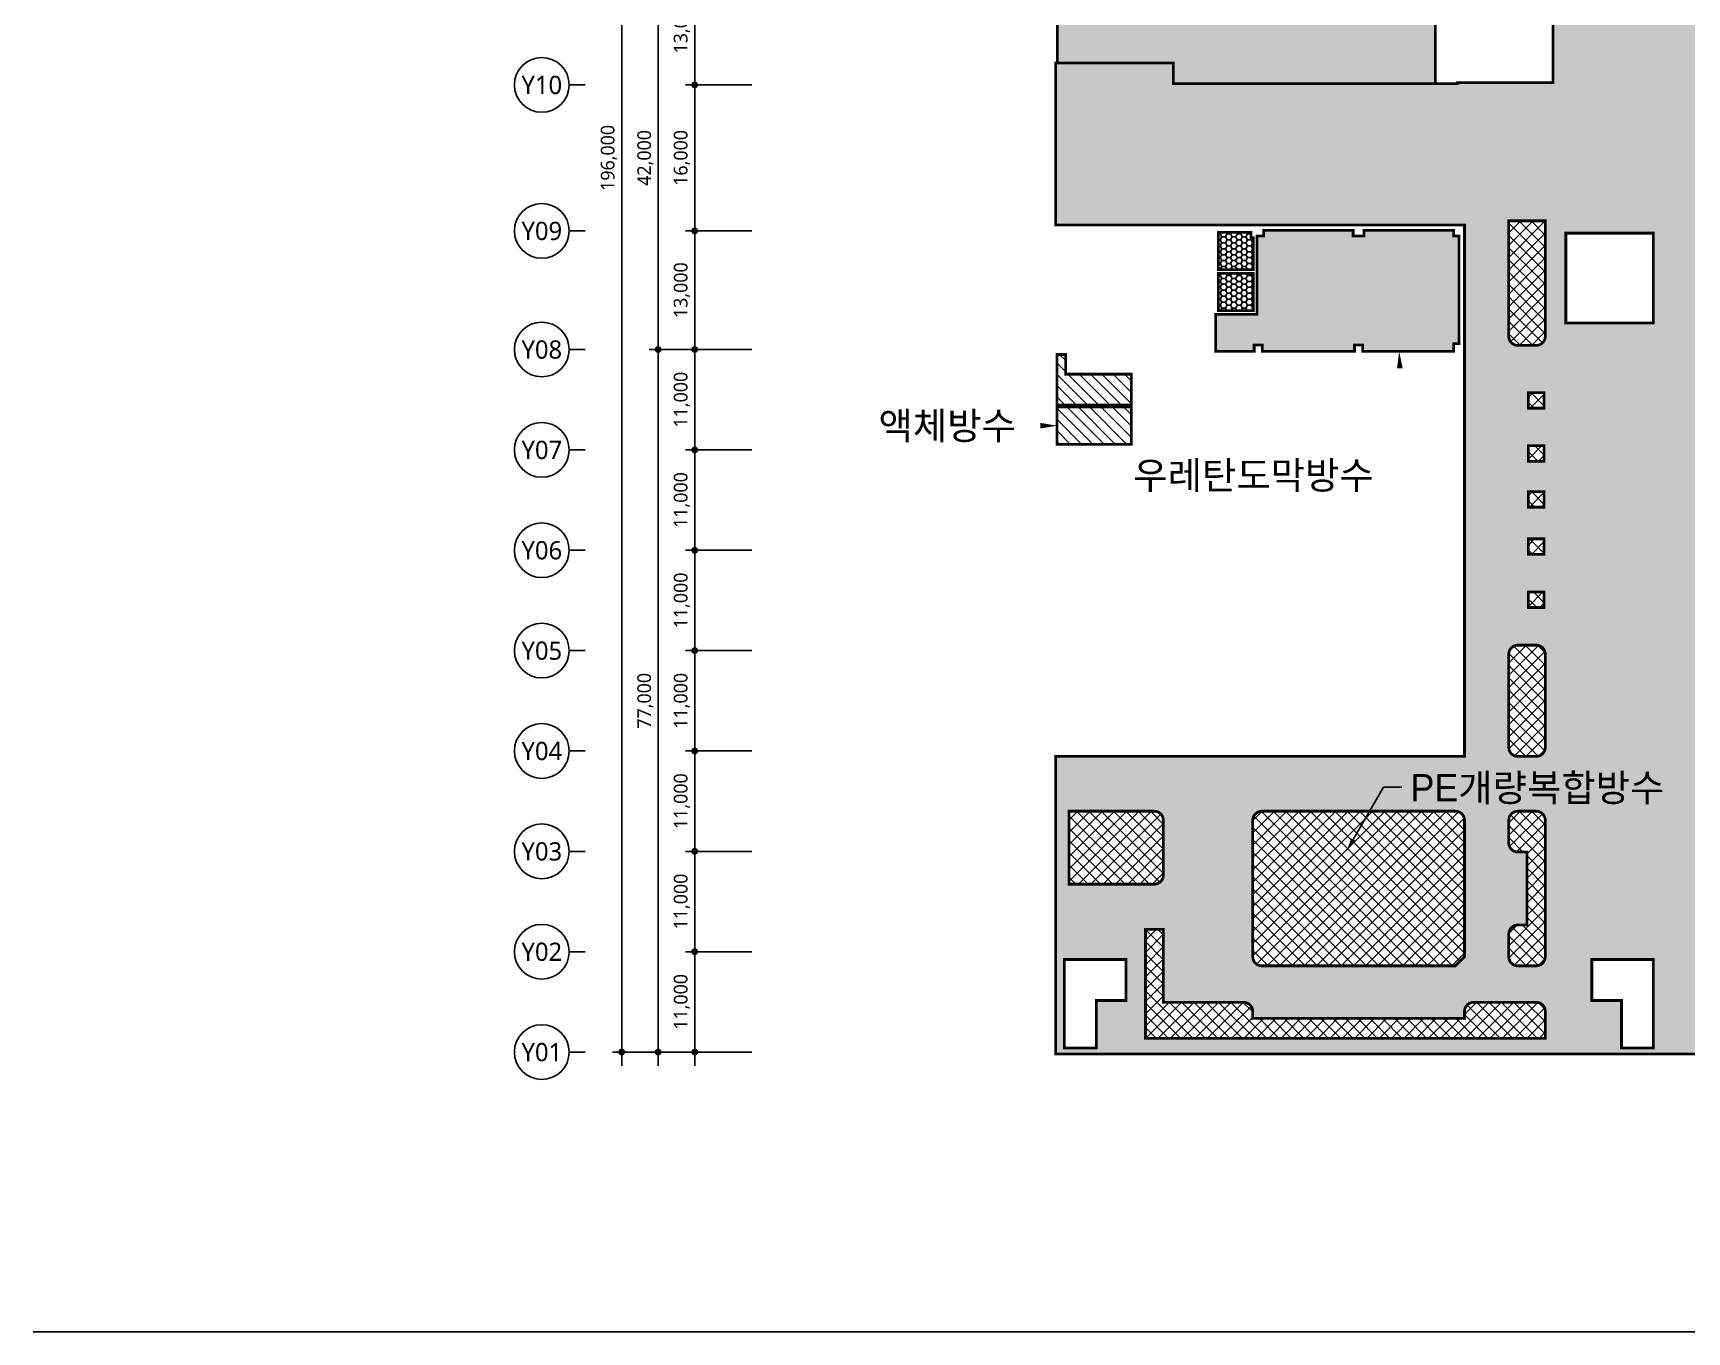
# Model space of a CAD drawing. Header units: millimetres. Extents: x 1037297 to 2672330, y 928637 to 1464837.
# Drawn here: x 1877297 to 2058511, y 928637 to 1070989 of the extents above; entities that cross this region are included whole.
import ezdxf
from ezdxf.enums import TextEntityAlignment as Align

# ---------------------------------------------------------------- set-up
doc = ezdxf.new("R2010")
doc.units = ezdxf.units.MM
doc.header["$LTSCALE"] = 5
doc.header["$MEASUREMENT"] = 0
doc.header["$PDSIZE"] = -10
for name, pattern in [('ACAD_ISO12W100', [21, 12, -3, 0, -3, 0, -3]), ('ACAD_ISO14W100', [24, 12, -3, 0, -3, 0, -3, 0, -3]), ('JIS_09_15', [18.9, 15, -0.9, 0.6, -0.9, 0.6, -0.9])]:
    doc.linetypes.add(name, pattern=pattern)
doc.layers.get('0').update_dxf_attribs({"linetype": 'CONTINUOUS'})
doc.layers.get('Defpoints').update_dxf_attribs({"color": 153, "linetype": 'CONTINUOUS'})
for name, color, linetype, lineweight in [('A-AXIS-BUBL', 7, 'CONTINUOUS', 25), ('A-DIMS', 7, 'CONTINUOUS', 25), ('A-MKXS-LEAD', 7, 'CONTINUOUS', 25), ('A-XXXX-TXT2', 3, 'CONTINUOUS', 25)]:
    doc.layers.add(name, color=color, linetype=linetype, lineweight=lineweight)
doc.layers.add('AA-TEX-3', color=3, linetype='CONTINUOUS')
doc.layers.add('방수', color=7, linetype='CONTINUOUS')
doc.styles.add('HY울릉도L', font='')
doc.styles.add('맑은고딕', font='malgun.ttf')
doc.styles.add('한농대-돋음체', font='')
doc.styles.get('HY울릉도L').set_extended_font_data('HYwulM')
doc.styles.get('한농대-돋음체').set_extended_font_data('Dotum')
doc.dimstyles.new('CDIM', dxfattribs={"dimtxt": 3, "dimasz": 1.5, "dimexe": 2, "dimexo": 1, "dimgap": 1, "dimtad": 1, "dimdec": 0, "dimrnd": 0.5, "dimzin": 0, "dimdsep": 32, "dimlunit": 6, "dimtxsty": 'HY울릉도L', "dimblk1": '_CIDOT', "dimblk2": '_CIDOT', "dimsah": 1, "dimcen": 5.5, "dimclrd": 2, "dimclre": 2, "dimclrt": 7, "dimadec": 0, "dimazin": 0, "dimtfac": 1, "dimtdec": 0, "dimtix": 1, "dimtmove": 2, "dimatfit": 1, "dimldrblk": '_CIDOT', "dimfxl": 1, "dimtolj": 1, "dimtzin": 0, "dimlwd": -1, "dimarcsym": 0})
pattern_1 = [(45, (-3289363.5, -1674083.2), (-673.51921, 673.51921), []), (135, (-3289363.5, -1674083.2), (-673.51921, -673.51921), [])]

# ---------------------------------------------------------------- blocks, each defined once
blk = doc.blocks.new('_CIDOT')
at = {"color": 0, "linetype": 'ByBlock'}
blk.add_line((2, 0), (-1, 0), dxfattribs=at)
at = {"color": 0, "linetype": 'ByBlock', "const_width": 0.5}
blk.add_lwpolyline([(-0.25, 0, 1), (0.25, 0, 1)], format="xyb", close=True, dxfattribs=at)
blk = doc.blocks.new('*D8')
at = {"layer": 'A-DIMS', "lineweight": -2, "transparency": 16777216}
for p, q in [((93193, 67121), (85943, 67121)), ((93193, 56121), (85943, 56121))]:
    blk.add_line(p, q, dxfattribs=at)
at = {"layer": 'A-DIMS', "transparency": 16777216}
blk.add_line((86943, 56871), (86943, 66371), dxfattribs=at)
at = {"layer": 'Defpoints', "color": 0, "transparency": 16777216}
for p in [(86943, 67121), (93693, 67121), (93693, 56121)]:
    blk.add_point(p, dxfattribs=at)
at = {"layer": 'A-DIMS', "transparency": 16777216, "xscale": 750, "yscale": 750, "zscale": 750}
for p, rotation in [((86943, 67121), 90), ((86943, 56121), 270)]:
    blk.add_blockref('_CIDOT', p, dxfattribs=dict(at, rotation=rotation))
at = {"layer": 'A-DIMS', "color": 3, "transparency": 16777216, "insert": (85538, 61621), "char_height": 1500, "attachment_point": 5, "rotation": 90, "style": '맑은고딕'}
blk.add_mtext('\\A1;11,000', dxfattribs=at)
blk = doc.blocks.new('*D9')
at = {"layer": 'A-DIMS', "lineweight": -2, "transparency": 16777216}
for p, q in [((93193, 78121), (85943, 78121)), ((93193, 67121), (85943, 67121))]:
    blk.add_line(p, q, dxfattribs=at)
at = {"layer": 'A-DIMS', "transparency": 16777216}
blk.add_line((86943, 67871), (86943, 77371), dxfattribs=at)
at = {"layer": 'Defpoints', "color": 0, "transparency": 16777216}
for p in [(86943, 78121), (93693, 78121), (93693, 67121)]:
    blk.add_point(p, dxfattribs=at)
at = {"layer": 'A-DIMS', "transparency": 16777216, "xscale": 750, "yscale": 750, "zscale": 750}
for p, rotation in [((86943, 78121), 90), ((86943, 67121), 270)]:
    blk.add_blockref('_CIDOT', p, dxfattribs=dict(at, rotation=rotation))
at = {"layer": 'A-DIMS', "color": 3, "transparency": 16777216, "insert": (85538, 72621), "char_height": 1500, "attachment_point": 5, "rotation": 90, "style": '맑은고딕'}
blk.add_mtext('\\A1;11,000', dxfattribs=at)
blk = doc.blocks.new('*D10')
at = {"layer": 'A-DIMS', "lineweight": -2, "transparency": 16777216}
for p, q in [((93193, 89121), (85943, 89121)), ((93193, 78121), (85943, 78121))]:
    blk.add_line(p, q, dxfattribs=at)
at = {"layer": 'A-DIMS', "transparency": 16777216}
blk.add_line((86943, 78871), (86943, 88371), dxfattribs=at)
at = {"layer": 'Defpoints', "color": 0, "transparency": 16777216}
for p in [(86943, 89121), (93693, 89121), (93693, 78121)]:
    blk.add_point(p, dxfattribs=at)
at = {"layer": 'A-DIMS', "transparency": 16777216, "xscale": 750, "yscale": 750, "zscale": 750}
for p, rotation in [((86943, 89121), 90), ((86943, 78121), 270)]:
    blk.add_blockref('_CIDOT', p, dxfattribs=dict(at, rotation=rotation))
at = {"layer": 'A-DIMS', "color": 3, "transparency": 16777216, "insert": (85538, 83621), "char_height": 1500, "attachment_point": 5, "rotation": 90, "style": '맑은고딕'}
blk.add_mtext('\\A1;11,000', dxfattribs=at)
blk = doc.blocks.new('*D11')
at = {"layer": 'A-DIMS', "lineweight": -2, "transparency": 16777216}
for p, q in [((93193, 100121), (85943, 100121)), ((93193, 89121), (85943, 89121))]:
    blk.add_line(p, q, dxfattribs=at)
at = {"layer": 'A-DIMS', "transparency": 16777216}
blk.add_line((86943, 89871), (86943, 99371), dxfattribs=at)
at = {"layer": 'Defpoints', "color": 0, "transparency": 16777216}
for p in [(86943, 100121), (93693, 100121), (93693, 89121)]:
    blk.add_point(p, dxfattribs=at)
at = {"layer": 'A-DIMS', "transparency": 16777216, "xscale": 750, "yscale": 750, "zscale": 750}
for p, rotation in [((86943, 100121), 90), ((86943, 89121), 270)]:
    blk.add_blockref('_CIDOT', p, dxfattribs=dict(at, rotation=rotation))
at = {"layer": 'A-DIMS', "color": 3, "transparency": 16777216, "insert": (85538, 94621), "char_height": 1500, "attachment_point": 5, "rotation": 90, "style": '맑은고딕'}
blk.add_mtext('\\A1;11,000', dxfattribs=at)
blk = doc.blocks.new('*D12')
at = {"layer": 'A-DIMS', "lineweight": -2, "transparency": 16777216}
for p, q in [((93193, 111121), (85943, 111121)), ((93193, 100121), (85943, 100121))]:
    blk.add_line(p, q, dxfattribs=at)
at = {"layer": 'A-DIMS', "transparency": 16777216}
blk.add_line((86943, 100871), (86943, 110371), dxfattribs=at)
at = {"layer": 'Defpoints', "color": 0, "transparency": 16777216}
for p in [(86943, 111121), (93693, 111121), (93693, 100121)]:
    blk.add_point(p, dxfattribs=at)
at = {"layer": 'A-DIMS', "transparency": 16777216, "xscale": 750, "yscale": 750, "zscale": 750}
for p, rotation in [((86943, 111121), 90), ((86943, 100121), 270)]:
    blk.add_blockref('_CIDOT', p, dxfattribs=dict(at, rotation=rotation))
at = {"layer": 'A-DIMS', "color": 3, "transparency": 16777216, "insert": (85538, 105621), "char_height": 1500, "attachment_point": 5, "rotation": 90, "style": '맑은고딕'}
blk.add_mtext('\\A1;11,000', dxfattribs=at)
blk = doc.blocks.new('*D13')
at = {"layer": 'A-DIMS', "lineweight": -2, "transparency": 16777216}
for p, q in [((93193, 122121), (85943, 122121)), ((93193, 111121), (85943, 111121))]:
    blk.add_line(p, q, dxfattribs=at)
at = {"layer": 'A-DIMS', "transparency": 16777216}
blk.add_line((86943, 111871), (86943, 121371), dxfattribs=at)
at = {"layer": 'Defpoints', "color": 0, "transparency": 16777216}
for p in [(86943, 122121), (93693, 122121), (93693, 111121)]:
    blk.add_point(p, dxfattribs=at)
at = {"layer": 'A-DIMS', "transparency": 16777216, "xscale": 750, "yscale": 750, "zscale": 750}
for p, rotation in [((86943, 122121), 90), ((86943, 111121), 270)]:
    blk.add_blockref('_CIDOT', p, dxfattribs=dict(at, rotation=rotation))
at = {"layer": 'A-DIMS', "color": 3, "transparency": 16777216, "insert": (85538, 116621), "char_height": 1500, "attachment_point": 5, "rotation": 90, "style": '맑은고딕'}
blk.add_mtext('\\A1;11,000', dxfattribs=at)
blk = doc.blocks.new('*D14')
at = {"layer": 'A-DIMS', "lineweight": -2, "transparency": 16777216}
for p, q in [((93193, 135121), (85943, 135121)), ((93193, 122121), (85943, 122121))]:
    blk.add_line(p, q, dxfattribs=at)
at = {"layer": 'A-DIMS', "transparency": 16777216}
blk.add_line((86943, 122871), (86943, 134371), dxfattribs=at)
at = {"layer": 'Defpoints', "color": 0, "transparency": 16777216}
for p in [(86943, 135121), (93693, 135121), (93693, 122121)]:
    blk.add_point(p, dxfattribs=at)
at = {"layer": 'A-DIMS', "transparency": 16777216, "xscale": 750, "yscale": 750, "zscale": 750}
for p, rotation in [((86943, 135121), 90), ((86943, 122121), 270)]:
    blk.add_blockref('_CIDOT', p, dxfattribs=dict(at, rotation=rotation))
at = {"layer": 'A-DIMS', "color": 3, "transparency": 16777216, "insert": (85538, 128621), "char_height": 1500, "attachment_point": 5, "rotation": 90, "style": '맑은고딕'}
blk.add_mtext('\\A1;13,000', dxfattribs=at)
blk = doc.blocks.new('*D15')
at = {"layer": 'A-DIMS', "lineweight": -2, "transparency": 16777216}
for p, q in [((93193, 151121), (85943, 151121)), ((93193, 135121), (85943, 135121))]:
    blk.add_line(p, q, dxfattribs=at)
at = {"layer": 'A-DIMS', "transparency": 16777216}
blk.add_line((86943, 135871), (86943, 150371), dxfattribs=at)
at = {"layer": 'Defpoints', "color": 0, "transparency": 16777216}
for p in [(86943, 151121), (93693, 151121), (93693, 135121)]:
    blk.add_point(p, dxfattribs=at)
at = {"layer": 'A-DIMS', "transparency": 16777216, "xscale": 750, "yscale": 750, "zscale": 750}
for p, rotation in [((86943, 151121), 90), ((86943, 135121), 270)]:
    blk.add_blockref('_CIDOT', p, dxfattribs=dict(at, rotation=rotation))
at = {"layer": 'A-DIMS', "color": 3, "transparency": 16777216, "insert": (85538, 143121), "char_height": 1500, "attachment_point": 5, "rotation": 90, "style": '맑은고딕'}
blk.add_mtext('\\A1;16,000', dxfattribs=at)
blk = doc.blocks.new('*D16')
at = {"layer": 'A-DIMS', "lineweight": -2, "transparency": 16777216}
for p, q in [((93193, 164121), (85943, 164121)), ((93193, 151121), (85943, 151121))]:
    blk.add_line(p, q, dxfattribs=at)
at = {"layer": 'A-DIMS', "transparency": 16777216}
blk.add_line((86943, 151871), (86943, 163371), dxfattribs=at)
at = {"layer": 'Defpoints', "color": 0, "transparency": 16777216}
for p in [(86943, 164121), (93693, 164121), (93693, 151121)]:
    blk.add_point(p, dxfattribs=at)
at = {"layer": 'A-DIMS', "transparency": 16777216, "xscale": 750, "yscale": 750, "zscale": 750}
for p, rotation in [((86943, 164121), 90), ((86943, 151121), 270)]:
    blk.add_blockref('_CIDOT', p, dxfattribs=dict(at, rotation=rotation))
at = {"layer": 'A-DIMS', "color": 3, "transparency": 16777216, "insert": (85538, 157621), "char_height": 1500, "attachment_point": 5, "rotation": 90, "style": '맑은고딕'}
blk.add_mtext('\\A1;13,000', dxfattribs=at)
blk = doc.blocks.new('*D24')
at = {"layer": 'A-DIMS', "lineweight": -2, "transparency": 16777216}
for p, q in [((93193, 122121), (81943, 122121)), ((93193, 45121), (81943, 45121))]:
    blk.add_line(p, q, dxfattribs=at)
at = {"layer": 'A-DIMS', "transparency": 16777216}
blk.add_line((82943, 45871), (82943, 121371), dxfattribs=at)
at = {"layer": 'Defpoints', "color": 0, "transparency": 16777216}
for p in [(82943, 122121), (93693, 122121), (93693, 45121)]:
    blk.add_point(p, dxfattribs=at)
at = {"layer": 'A-DIMS', "transparency": 16777216, "xscale": 750, "yscale": 750, "zscale": 750}
for p, rotation in [((82943, 122121), 90), ((82943, 45121), 270)]:
    blk.add_blockref('_CIDOT', p, dxfattribs=dict(at, rotation=rotation))
at = {"layer": 'A-DIMS', "color": 3, "transparency": 16777216, "insert": (81542, 83621), "char_height": 1500, "attachment_point": 5, "rotation": 90, "style": '맑은고딕'}
blk.add_mtext('\\A1;77,000', dxfattribs=at)
blk = doc.blocks.new('*D25')
at = {"layer": 'A-DIMS', "lineweight": -2, "transparency": 16777216}
for p, q in [((93193, 241121), (77943, 241121)), ((93193, 45121), (77943, 45121))]:
    blk.add_line(p, q, dxfattribs=at)
at = {"layer": 'A-DIMS', "transparency": 16777216}
blk.add_line((78943, 45871), (78943, 240371), dxfattribs=at)
at = {"layer": 'Defpoints', "color": 0, "transparency": 16777216}
for p in [(78943, 241121), (93693, 241121), (93693, 45121)]:
    blk.add_point(p, dxfattribs=at)
at = {"layer": 'A-DIMS', "transparency": 16777216, "xscale": 750, "yscale": 750, "zscale": 750}
for p, rotation in [((78943, 241121), 90), ((78943, 45121), 270)]:
    blk.add_blockref('_CIDOT', p, dxfattribs=dict(at, rotation=rotation))
at = {"layer": 'A-DIMS', "color": 3, "transparency": 16777216, "insert": (77538, 143121), "char_height": 1500, "attachment_point": 5, "rotation": 90, "style": '맑은고딕'}
blk.add_mtext('\\A1;196,000', dxfattribs=at)
blk = doc.blocks.new('*D26')
at = {"layer": 'A-DIMS', "lineweight": -2, "transparency": 16777216}
for p, q in [((93193, 56121), (85943, 56121)), ((93193, 45121), (85943, 45121))]:
    blk.add_line(p, q, dxfattribs=at)
at = {"layer": 'A-DIMS', "transparency": 16777216}
blk.add_line((86943, 45871), (86943, 55371), dxfattribs=at)
at = {"layer": 'Defpoints', "color": 0, "transparency": 16777216}
for p in [(86943, 56121), (93693, 56121), (93693, 45121)]:
    blk.add_point(p, dxfattribs=at)
at = {"layer": 'A-DIMS', "transparency": 16777216, "xscale": 750, "yscale": 750, "zscale": 750}
for p, rotation in [((86943, 56121), 90), ((86943, 45121), 270)]:
    blk.add_blockref('_CIDOT', p, dxfattribs=dict(at, rotation=rotation))
at = {"layer": 'A-DIMS', "color": 3, "transparency": 16777216, "insert": (85538, 50621), "char_height": 1500, "attachment_point": 5, "rotation": 90, "style": '맑은고딕'}
blk.add_mtext('\\A1;11,000', dxfattribs=at)
blk = doc.blocks.new('*D27')
at = {"layer": 'A-DIMS', "lineweight": -2, "transparency": 16777216}
for p, q in [((93193, 164121), (81943, 164121)), ((93193, 122121), (81943, 122121))]:
    blk.add_line(p, q, dxfattribs=at)
at = {"layer": 'A-DIMS', "transparency": 16777216}
blk.add_line((82943, 122871), (82943, 163371), dxfattribs=at)
at = {"layer": 'Defpoints', "color": 0, "transparency": 16777216}
for p in [(82943, 164121), (93693, 164121), (93693, 122121)]:
    blk.add_point(p, dxfattribs=at)
at = {"layer": 'A-DIMS', "transparency": 16777216, "xscale": 750, "yscale": 750, "zscale": 750}
for p, rotation in [((82943, 164121), 90), ((82943, 122121), 270)]:
    blk.add_blockref('_CIDOT', p, dxfattribs=dict(at, rotation=rotation))
at = {"layer": 'A-DIMS', "color": 3, "transparency": 16777216, "insert": (81542, 143121), "char_height": 1500, "attachment_point": 5, "rotation": 90, "style": '맑은고딕'}
blk.add_mtext('\\A1;42,000', dxfattribs=at)
blk = doc.blocks.new('DIM(210222)')
for p, q in [((74943, 151120.6), (73193, 151120.6)), ((74943, 135120.6), (73193, 135120.6)), ((74943, 122120.6), (73193, 122120.6)), ((74943, 111120.6), (73193, 111120.6)), ((74943, 100120.6), (73193, 100120.6)), ((74943, 89120.6), (73193, 89120.6)), ((74943, 78120.6), (73193, 78120.6)), ((74943, 67120.6), (73193, 67120.6)), ((74943, 56120.6), (73193, 56120.6)), ((74943, 45120.6), (73193, 45120.6))]:
    blk.add_line(p, q)
at = {"layer": 'A-AXIS-BUBL', "ltscale": 0.2}
for centre in [(70193, 151120.6), (70193, 135120.6), (70193, 122120.6), (70193, 111120.6), (70193, 100120.6), (70193, 89120.6), (70193, 78120.6), (70193, 67120.6), (70193, 56120.6), (70193, 45120.6)]:
    blk.add_circle(centre, 3000, dxfattribs=at)
at = {"layer": 'A-XXXX-TXT2', "ltscale": 0.2, "style": '맑은고딕'}
for s, p in [('Y10', (70193, 151120.6)), ('Y09', (70193, 135120.6)), ('Y08', (70193, 122120.6)), ('Y07', (70193, 111120.6)), ('Y06', (70193, 100120.6)), ('Y05', (70193, 89120.6)), ('Y04', (70193, 78120.6)), ('Y03', (70193, 67120.6)), ('Y02', (70193, 56120.6)), ('Y01', (70193, 45120.6))]:
    blk.add_text(s, height=2000, dxfattribs=at).set_placement(p, align=Align.MIDDLE)
at = {"layer": 'A-DIMS'}
for p1, p2, distance, picture, middle in [((93693, 45120.6), (93693, 241120.6), 14750, '*D25', (77538.1, 143120.6)), ((93693, 122120.6), (93693, 164120.6), 10750, '*D27', (81542.2, 143120.6)), ((93693, 151120.6), (93693, 164120.6), 6750, '*D16', (85538.1, 157620.6)), ((93693, 135120.6), (93693, 151120.6), 6750, '*D15', (85538.1, 143120.6)), ((93693, 122120.6), (93693, 135120.6), 6750, '*D14', (85538.1, 128620.6)), ((93693, 45120.6), (93693, 122120.6), 10750, '*D24', (81542.2, 83620.6)), ((93693, 111120.6), (93693, 122120.6), 6750, '*D13', (85538.1, 116620.6)), ((93693, 100120.6), (93693, 111120.6), 6750, '*D12', (85538.1, 105620.6)), ((93693, 89120.6), (93693, 100120.6), 6750, '*D11', (85538.1, 94620.6)), ((93693, 78120.6), (93693, 89120.6), 6750, '*D10', (85538.1, 83620.6)), ((93693, 67120.6), (93693, 78120.6), 6750, '*D9', (85538.1, 72620.6)), ((93693, 56120.6), (93693, 67120.6), 6750, '*D8', (85538.1, 61620.6)), ((93693, 45120.6), (93693, 56120.6), 6750, '*D26', (85538.1, 50620.6))]:
    dim = blk.add_aligned_dim(p1=p1, p2=p2, distance=distance, dimstyle='CDIM', override={"dimscale": 500, "dimtxsty": '맑은고딕', "dimclrd": 256, "dimclre": 256, "dimclrt": 3}, dxfattribs=at)
    dim.commit()
    dim.dimension.update_dxf_attribs({"geometry": picture, "text_midpoint": middle})

msp = doc.modelspace()

# ---------------------------------------------------------------- hatches: boundary and pattern name
at = {"layer": '방수'}
h = msp.add_hatch(dxfattribs=at)
h.set_pattern_fill('JIS_STN_2.5', color=121, scale=500, angle=45)
h.set_pattern_definition([(90, (-3438166, -1674083.2), (-1250, 2e-13), []), (90, (-3437542, -1673459.2), (-1250, 2e-13), [600, -250])])
h.paths.add_polyline_path([(2161290, 1154858), (2164790, 1154858), (2164790, 1145158), (2158040, 1145158), (2158040, 1149658), (2161290, 1149658)], flags=16)
h.paths.add_polyline_path([(2100240, 1154858), (2100240, 1145158), (2106990, 1145158), (2106990, 1149658), (2103740, 1149658), (2103740, 1154858)], flags=16)
h.paths.add_polyline_path([(2034290, 1154858), (2037790, 1154858), (2037790, 1149658), (2041040, 1149658), (2041040, 1145158), (2034290, 1145158)], flags=16)
h.paths.add_polyline_path([(2125090, 1100908), (2125090, 1105408), (2128340, 1105408), (2128340, 1110608), (2131840, 1110608), (2131840, 1100908)], flags=16)
h.paths.add_polyline_path([(2067240, 1100908), (2067240, 1110608), (2070740, 1110608), (2070740, 1105408), (2073990, 1105408), (2073990, 1100908)], flags=16)
h.paths.add_polyline_path([(2155240, 1077658), (2164790, 1077658), (2164790, 1065558), (2155240, 1065558)], flags=16)
edge = h.paths.add_edge_path(flags=16)
edge.add_line((2113040, 1064808), (2113040, 1067008))
edge.add_arc((2114040, 1067008), 1000, 90, 180, ccw=False)
edge.add_line((2114040, 1068008), (2137740, 1068008))
edge.add_line((2137740, 1068008), (2137740, 1065808))
edge.add_arc((2136740, 1065808), 1000, -90, 0, ccw=False)
edge.add_line((2136740, 1064808), (2113040, 1064808))
h.paths.add_polyline_path([(2100240, 1075408), (2109840, 1075408), (2109840, 1065558), (2100240, 1065558)], flags=16)
edge = h.paths.add_edge_path(flags=16)
edge.add_line((2061340, 1065808), (2061340, 1068008))
edge.add_line((2061340, 1068008), (2096040, 1068008))
edge.add_arc((2096040, 1067008), 1000, 0, 90, ccw=False)
edge.add_line((2097040, 1067008), (2097040, 1064808))
edge.add_line((2097040, 1064808), (2062340, 1064808))
edge.add_arc((2062340, 1065808), 1000, 180, 270, ccw=False)
edge = h.paths.add_edge_path(flags=16)
edge.add_line((2089540, 1047408), (2089540, 1050408))
edge.add_line((2089540, 1050408), (2097040, 1050408))
edge.add_line((2097040, 1050408), (2097040, 1048408))
edge.add_arc((2096040, 1048408), 1000, -90, 0, ccw=False)
edge.add_line((2096040, 1047408), (2089540, 1047408))
edge = h.paths.add_edge_path(flags=16)
edge.add_line((2065640, 1047408), (2065640, 1049408))
edge.add_arc((2066640, 1049408), 1000, 90, 180, ccw=False)
edge.add_line((2066640, 1050408), (2076540, 1050408))
edge.add_line((2076540, 1050408), (2076540, 1047408))
edge.add_line((2076540, 1047408), (2065640, 1047408))
h.paths.add_polyline_path([(2045240, 1049058), (2054840, 1049058), (2054840, 1039208), (2045240, 1039208)], flags=16)
edge = h.paths.add_edge_path(flags=16)
edge.add_line((2038990, 1037758), (2038990, 1050408))
edge.add_line((2038990, 1050408), (2042990, 1050408))
edge.add_line((2042990, 1050408), (2042990, 1037758))
edge.add_arc((2041990, 1037758), 1000, -90, 0, ccw=False)
edge.add_line((2041990, 1036758), (2039990, 1036758))
edge.add_arc((2039990, 1037758), 1000, 180, 270, ccw=False)
h.paths.add_polyline_path([(2041140, 1029883), (2041140, 1031583), (2042840, 1031583), (2042840, 1029883)], flags=16)
h.paths.add_polyline_path([(2041140, 1024058), (2041140, 1025758), (2042840, 1025758), (2042840, 1024058)], flags=16)
h.paths.add_polyline_path([(2041140, 1019033), (2041140, 1020733), (2042840, 1020733), (2042840, 1019033)], flags=16)
h.paths.add_polyline_path([(2041140, 1013858), (2041140, 1015558), (2042840, 1015558), (2042840, 1013858)], flags=16)
h.paths.add_polyline_path([(2041140, 1008033), (2041140, 1009733), (2042840, 1009733), (2042840, 1008033)], flags=16)
edge = h.paths.add_edge_path(flags=16)
edge.add_arc((2039990, 1002908), 1000, 90, 180)
edge.add_line((2038990, 1002908), (2038990, 992708))
edge.add_arc((2039990, 992708), 1000, 180, 270)
edge.add_line((2039990, 991708), (2041990, 991708))
edge.add_arc((2041990, 992708), 1000, 270, 360)
edge.add_line((2042990, 992708), (2042990, 1002908))
edge.add_arc((2041990, 1002908), 1000, 0, 90)
edge.add_line((2041990, 1003908), (2039990, 1003908))
edge = h.paths.add_edge_path(flags=16)
edge.add_arc((2039990, 969758), 1000, 180, 270, ccw=False)
edge.add_line((2038990, 969758), (2038990, 972233))
edge.add_arc((2039990, 972233), 1000, 90, 180, ccw=False)
edge.add_line((2039990, 973233), (2040990, 973233))
edge.add_line((2040990, 973233), (2040990, 981233))
edge.add_line((2040990, 981233), (2039990, 981233))
edge.add_arc((2039990, 982233), 1000, 180, 270, ccw=False)
edge.add_line((2038990, 982233), (2038990, 984708))
edge.add_arc((2039990, 984708), 1000, 90, 180, ccw=False)
edge.add_line((2039990, 985708), (2041990, 985708))
edge.add_arc((2041990, 984708), 1000, 0, 90, ccw=False)
edge.add_line((2042990, 984708), (2042990, 969758))
edge.add_arc((2041990, 969758), 1000, -90, 0, ccw=False)
edge.add_line((2041990, 968758), (2039990, 968758))
edge = h.paths.add_edge_path(flags=16)
edge.add_arc((2000140, 978708), 1000, -90, 0, ccw=False)
edge.add_line((2000140, 977708), (1990790, 977708))
edge.add_line((1990790, 977708), (1990790, 985708))
edge.add_line((1990790, 985708), (2000140, 985708))
edge.add_arc((2000140, 984708), 1000, 0, 90, ccw=False)
edge.add_line((2001140, 984708), (2001140, 978708))
edge = h.paths.add_edge_path(flags=16)
edge.add_line((2034140, 963758), (2034140, 963008))
edge.add_line((2034140, 963008), (2010940, 963008))
edge.add_line((2010940, 963008), (2010940, 963758))
edge.add_arc((2009940, 963758), 1000, 360, 450)
edge.add_line((2009940, 964758), (2001140, 964758))
edge.add_line((2001140, 964758), (2001140, 972758))
edge.add_line((2001140, 972758), (1999190, 972758))
edge.add_line((1999190, 972758), (1999190, 960808))
edge.add_line((1999190, 960808), (2042990, 960808))
edge.add_line((2042990, 960808), (2042990, 963758))
edge.add_arc((2041990, 963758), 1000, 359.99995, 450.00005)
edge.add_line((2041990, 964758), (2035140, 964758))
edge.add_arc((2035140, 963758), 1000, 89.99995, 180.00005)
h.paths.add_polyline_path([(1997040, 969458), (1990290, 969458), (1990290, 959758), (1993790, 959758), (1993790, 964958), (1997040, 964958)], flags=16)
h.paths.add_polyline_path([(2048090, 969458), (2054840, 969458), (2054840, 959758), (2051340, 959758), (2051340, 964958), (2048090, 964958)], flags=16)
h.paths.add_polyline_path([(2114040, 969458), (2120790, 969458), (2120790, 959758), (2117290, 959758), (2117290, 964958), (2114040, 964958)], flags=16)
edge = h.paths.add_edge_path(flags=16)
edge.add_arc((2011940, 984708), 1000, 89.99992, 180)
edge.add_line((2010940, 984708), (2010940, 969758))
edge.add_arc((2011940, 969758), 1000, 180, 270)
edge.add_line((2011940, 968758), (2033140, 968758))
edge.add_line((2033140, 968758), (2034140, 969758))
edge.add_line((2034140, 969758), (2034140, 984708))
edge.add_arc((2033140, 984708), 1000, 0, 90)
edge.add_line((2033140, 985708), (2011940, 985708))
h.paths.add_polyline_path([(2084340, 1004008), (2084340, 1009208), (2081090, 1009208), (2081090, 1013708), (2087840, 1013708), (2087840, 1004008)])
h.paths.add_polyline_path([(2033340, 1065458), (2002240, 1065458), (2002240, 1067708), (1989340, 1067708), (1989340, 1049958), (2034140, 1049958), (2034140, 991708), (1989340, 991708), (1989340, 959108), (2121740, 959108), (2121740, 1039208), (2111240, 1039208), (2111240, 1049058), (2122040, 1049058), (2122040, 1049158), (2152840, 1049158), (2152840, 1046908), (2165740, 1046908), (2165740, 1155508), (2033340, 1155508), (2033340, 1075408), (2043840, 1075408), (2043840, 1065558), (2033340, 1065558)])
h = msp.add_hatch(dxfattribs=at)
h.set_pattern_fill('HONEY', color=23, scale=5000)
edge = h.paths.add_edge_path(flags=16)
edge.add_arc((2144840, 1027008), 10800, 360, 540)
edge.add_line((2134040, 1027008), (2134040, 997008))
edge.add_arc((2144840, 997008), 10800, 180, 360)
edge.add_line((2155640, 997008), (2155640, 1027008))
edge = h.paths.add_edge_path()
edge.add_line((2152840, 1049158), (2124140, 1049158))
edge.add_line((2124140, 1049158), (2124140, 997008))
edge.add_arc((2144840, 997008), 20700, 180, 360)
edge.add_line((2165540, 997008), (2165540, 1046908))
edge.add_line((2165540, 1046908), (2152840, 1046908))
edge.add_line((2152840, 1046908), (2152840, 1049158))
edge = h.paths.add_edge_path()
edge.add_line((2002240, 1065458), (2030940, 1065458))
edge.add_line((2030940, 1065458), (2030940, 1117608))
edge.add_arc((2010240, 1117608), 20700, 360, 540)
edge.add_line((1989540, 1117608), (1989540, 1067708))
edge.add_line((1989540, 1067708), (2002240, 1067708))
edge.add_line((2002240, 1067708), (2002240, 1065458))
edge = h.paths.add_edge_path(flags=16)
edge.add_arc((2010240, 1087608), 10800, 180, 360)
edge.add_line((2021040, 1087608), (2021040, 1117608))
edge.add_arc((2010240, 1117608), 10800, 360, 540)
edge.add_line((1999440, 1117608), (1999440, 1087608))
h = msp.add_hatch(dxfattribs=at)
h.set_pattern_fill('ANSI37', color=3, scale=300)
h.set_pattern_definition(pattern_1)
edge = h.paths.add_edge_path()
edge.add_arc((2000140, 978708), 1000, -90, 0, ccw=False)
edge.add_line((2000140, 977708), (1990790, 977708))
edge.add_line((1990790, 977708), (1990790, 985708))
edge.add_line((1990790, 985708), (2000140, 985708))
edge.add_arc((2000140, 984708), 1000, 0, 90, ccw=False)
edge.add_line((2001140, 984708), (2001140, 978708))
edge = h.paths.add_edge_path()
edge.add_line((2034140, 963758), (2034140, 963008))
edge.add_line((2034140, 963008), (2010940, 963008))
edge.add_line((2010940, 963008), (2010940, 963758))
edge.add_arc((2009940, 963758), 1000, 360, 450)
edge.add_line((2009940, 964758), (2001140, 964758))
edge.add_line((2001140, 964758), (2001140, 972758))
edge.add_line((2001140, 972758), (1999190, 972758))
edge.add_line((1999190, 972758), (1999190, 960808))
edge.add_line((1999190, 960808), (2042990, 960808))
edge.add_line((2042990, 960808), (2042990, 963758))
edge.add_arc((2041990, 963758), 1000, 359.99995, 450.00005)
edge.add_line((2041990, 964758), (2035140, 964758))
edge.add_arc((2035140, 963758), 1000, 89.99995, 180.00005)
edge = h.paths.add_edge_path()
edge.add_arc((2039990, 969758), 1000, 180, 270, ccw=False)
edge.add_line((2038990, 969758), (2038990, 972233))
edge.add_arc((2039990, 972233), 1000, 90, 180, ccw=False)
edge.add_line((2039990, 973233), (2040990, 973233))
edge.add_line((2040990, 973233), (2040990, 981233))
edge.add_line((2040990, 981233), (2039990, 981233))
edge.add_arc((2039990, 982233), 1000, 180, 270, ccw=False)
edge.add_line((2038990, 982233), (2038990, 984708))
edge.add_arc((2039990, 984708), 1000, 90, 180, ccw=False)
edge.add_line((2039990, 985708), (2041990, 985708))
edge.add_arc((2041990, 984708), 1000, 0, 90, ccw=False)
edge.add_line((2042990, 984708), (2042990, 969758))
edge.add_arc((2041990, 969758), 1000, -90, 0, ccw=False)
edge.add_line((2041990, 968758), (2039990, 968758))
edge = h.paths.add_edge_path()
edge.add_arc((2039990, 1002908), 1000, 90, 180)
edge.add_line((2038990, 1002908), (2038990, 992708))
edge.add_arc((2039990, 992708), 1000, 180, 270)
edge.add_line((2039990, 991708), (2041990, 991708))
edge.add_arc((2041990, 992708), 1000, 270, 360)
edge.add_line((2042990, 992708), (2042990, 1002908))
edge.add_arc((2041990, 1002908), 1000, 0, 90)
edge.add_line((2041990, 1003908), (2039990, 1003908))
h.paths.add_polyline_path([(2041140, 1008033), (2041140, 1009733), (2042840, 1009733), (2042840, 1008033)])
h.paths.add_polyline_path([(2041140, 1013858), (2041140, 1015558), (2042840, 1015558), (2042840, 1013858)])
h.paths.add_polyline_path([(2041140, 1019033), (2041140, 1020733), (2042840, 1020733), (2042840, 1019033)])
h.paths.add_polyline_path([(2041140, 1024058), (2041140, 1025758), (2042840, 1025758), (2042840, 1024058)])
h.paths.add_polyline_path([(2041140, 1029883), (2041140, 1031583), (2042840, 1031583), (2042840, 1029883)])
edge = h.paths.add_edge_path()
edge.add_line((2038990, 1037758), (2038990, 1050408))
edge.add_line((2038990, 1050408), (2042990, 1050408))
edge.add_line((2042990, 1050408), (2042990, 1037758))
edge.add_arc((2041990, 1037758), 1000, -90, 0, ccw=False)
edge.add_line((2041990, 1036758), (2039990, 1036758))
edge.add_arc((2039990, 1037758), 1000, 180, 270, ccw=False)
edge = h.paths.add_edge_path()
edge.add_line((2065640, 1047408), (2065640, 1049408))
edge.add_arc((2066640, 1049408), 1000, 90, 180, ccw=False)
edge.add_line((2066640, 1050408), (2076540, 1050408))
edge.add_line((2076540, 1050408), (2076540, 1047408))
edge.add_line((2076540, 1047408), (2065640, 1047408))
edge = h.paths.add_edge_path()
edge.add_line((2089540, 1047408), (2089540, 1050408))
edge.add_line((2089540, 1050408), (2097040, 1050408))
edge.add_line((2097040, 1050408), (2097040, 1048408))
edge.add_arc((2096040, 1048408), 1000, -90, 0, ccw=False)
edge.add_line((2096040, 1047408), (2089540, 1047408))
edge = h.paths.add_edge_path()
edge.add_line((2113040, 1064808), (2113040, 1067008))
edge.add_arc((2114040, 1067008), 1000, 90, 180, ccw=False)
edge.add_line((2114040, 1068008), (2137740, 1068008))
edge.add_line((2137740, 1068008), (2137740, 1065808))
edge.add_arc((2136740, 1065808), 1000, -90, 0, ccw=False)
edge.add_line((2136740, 1064808), (2113040, 1064808))
h = msp.add_hatch(dxfattribs=at)
h.set_pattern_fill('ANSI37', color=3, scale=300)
h.set_pattern_definition(pattern_1)
edge = h.paths.add_edge_path()
edge.add_line((2061340, 1065808), (2061340, 1068008))
edge.add_line((2061340, 1068008), (2096040, 1068008))
edge.add_arc((2096040, 1067008), 1000, 0, 90, ccw=False)
edge.add_line((2097040, 1067008), (2097040, 1064808))
edge.add_line((2097040, 1064808), (2062340, 1064808))
edge.add_arc((2062340, 1065808), 1000, 180, 270, ccw=False)
edge = h.paths.add_edge_path()
edge.add_arc((2011940, 984708), 1000, 89.99992, 180)
edge.add_line((2010940, 984708), (2010940, 969758))
edge.add_arc((2011940, 969758), 1000, 180, 270)
edge.add_line((2011940, 968758), (2033140, 968758))
edge.add_line((2033140, 968758), (2034140, 969758))
edge.add_line((2034140, 969758), (2034140, 984708))
edge.add_arc((2033140, 984708), 1000, 0, 90)
edge.add_line((2033140, 985708), (2011940, 985708))
edge.add_line((2011940, 985708), (2011940, 985708))
h = msp.add_hatch(dxfattribs=at)
h.set_pattern_fill('HONEY', color=23, scale=100)
h.set_pattern_definition([(0, (-3438166, -1674083.2), (476.25, 274.963064), [317.5, -635]), (120, (-3438166, -1674083.2), (-476.249999, 274.963066), [317.5, -635]), (60, (-3438166, -1674083.2), (1e-06, 549.926131), [-635, 317.5])])
h.paths.add_polyline_path([(2006870, 1036108), (2006870, 1040158), (2011390, 1040158), (2011390, 1048758), (2012140, 1048758), (2012140, 1049358), (2021940, 1049358), (2021940, 1048758), (2023140, 1048758), (2023140, 1049358), (2032940, 1049358), (2032940, 1048758), (2033540, 1048758), (2033540, 1036958), (2032940, 1036958), (2032940, 1036108), (2022990, 1036108), (2022990, 1036808), (2022090, 1036808), (2022090, 1036108), (2011990, 1036108), (2011990, 1036808), (2011090, 1036808), (2011090, 1036108)])
h = msp.add_hatch(dxfattribs=at)
h.set_pattern_fill('HONEY', color=23, scale=3000)
h.paths.add_polyline_path([(2007180, 1049158), (2007180, 1045058), (2010990, 1045058), (2010990, 1048558), (2010740, 1048558), (2010740, 1049158)])
h.paths.add_polyline_path([(2007180, 1040558), (2007180, 1044658), (2010990, 1044658), (2010990, 1040558)])
h = msp.add_hatch(dxfattribs=at)
h.set_pattern_fill('ANSI31', color=6, scale=7000, angle=90)
h.paths.add_polyline_path([(1989490, 1030208), (1989490, 1035758), (1990440, 1035758), (1990440, 1033608), (1997640, 1033608), (1997640, 1030208)])
h.paths.add_polyline_path([(1989490, 1030008), (1989490, 1025908), (1997640, 1025908), (1997640, 1030008)])

# ---------------------------------------------------------------- linework, layer by layer
msp.add_line((1877297, 928637), (2596047, 928637))
at = {"layer": 'A-MKXS-LEAD'}
for p, q in [((2021951, 982607), (2025263, 988344)), ((2025263, 988344), (2027263, 988344))]:
    msp.add_line(p, q, dxfattribs=at)
for points in [[(2026980, 1039593, 0, 500, 0), (2026980, 1038093, 0, 0, 0), (2026980, 1022518, 0, 0, 0), (2024199, 1022518, 0, 0, 0)], [(2026980, 1036108, 0, 623, 0), (2027054, 1034240, 0, 623, 0)], [(1993239, 1027958, 0, 625, 0), (1991364, 1027958, 0, 0, 0), (1984988, 1027958, 0, 0, 0)], [(1989520, 1027958, 0, 623, 0), (1987650, 1027958, 0, 623, 0)], [(2021201, 981308, 0, 500, 0), (2021951, 982607, 500, 500, 0)]]:
    msp.add_lwpolyline(points, format="xyseb", dxfattribs=at)
at = {"layer": 'Defpoints'}
msp.add_lwpolyline([(2033340, 1065558), (2033340, 1065458)], dxfattribs=at)
for points in [[(2006870, 1036108), (2006870, 1040158), (2011390, 1040158), (2011390, 1048758), (2012140, 1048758), (2012140, 1049358), (2021940, 1049358), (2021940, 1048758), (2023140, 1048758), (2023140, 1049358), (2032940, 1049358), (2032940, 1048758), (2033540, 1048758), (2033540, 1036958), (2032940, 1036958), (2032940, 1036108), (2022990, 1036108), (2022990, 1036808), (2022090, 1036808), (2022090, 1036108), (2011990, 1036108), (2011990, 1036808), (2011090, 1036808), (2011090, 1036108)], [(1989490, 1030208), (1989490, 1035758), (1990440, 1035758), (1990440, 1033608), (1997640, 1033608), (1997640, 1030208)], [(1989490, 1030008), (1989490, 1025908), (1997640, 1025908), (1997640, 1030008)]]:
    msp.add_lwpolyline(points, close=True, dxfattribs=at)
at = {"layer": '방수', "color": 4, "ltscale": 100, "const_width": 300}
for points in [[(2033340, 1065458), (2002240, 1065458), (2002240, 1067708), (1989340, 1067708), (1989340, 1049958), (2034140, 1049958), (2034140, 991708), (1989340, 991708), (1989340, 959108), (2121740, 959108), (2121740, 1039208), (2111240, 1039208), (2111240, 1049058), (2122040, 1049058), (2122040, 1049158), (2152840, 1049158), (2152840, 1046908), (2165740, 1046908), (2165740, 1155508), (2033340, 1155508), (2033340, 1075408), (2043840, 1075408), (2043840, 1065558), (2033340, 1065558)], [(2045240, 1049058), (2054840, 1049058), (2054840, 1039208), (2045240, 1039208)], [(1997040, 969458), (1990290, 969458), (1990290, 959758), (1993790, 959758), (1993790, 964958), (1997040, 964958)], [(2048090, 969458), (2054840, 969458), (2054840, 959758), (2051340, 959758), (2051340, 964958), (2048090, 964958)]]:
    msp.add_lwpolyline(points, close=True, dxfattribs=at)
at = {"layer": '방수', "color": 4, "linetype": 'JIS_09_15', "ltscale": 100, "const_width": 300}
msp.add_lwpolyline([(2002240, 1065458), (2030940, 1065458), (2030940, 1117608, 1), (1989540, 1117608), (1989540, 1067708), (2002240, 1067708)], format="xyb", close=True, dxfattribs=at)
at = {"layer": '방수', "color": 4, "linetype": 'JIS_09_15', "ltscale": 35, "const_width": 300}
for points in [[(2006870, 1036108), (2006870, 1040158), (2011390, 1040158), (2011390, 1048758), (2012140, 1048758), (2012140, 1049358), (2021940, 1049358), (2021940, 1048758), (2023140, 1048758), (2023140, 1049358), (2032940, 1049358), (2032940, 1048758), (2033540, 1048758), (2033540, 1036958), (2032940, 1036958), (2032940, 1036108), (2022990, 1036108), (2022990, 1036808), (2022090, 1036808), (2022090, 1036108), (2011990, 1036108), (2011990, 1036808), (2011090, 1036808), (2011090, 1036108)], [(2007180, 1049158), (2007180, 1045058), (2010990, 1045058), (2010990, 1048558), (2010740, 1048558), (2010740, 1049158)], [(2007180, 1040558), (2007180, 1044658), (2010990, 1044658), (2010990, 1040558)]]:
    msp.add_lwpolyline(points, close=True, dxfattribs=at)
at = {"layer": '방수', "color": 4, "linetype": 'ACAD_ISO14W100', "ltscale": 20, "const_width": 300}
for points in [[(2038990, 1037758), (2038990, 1050408), (2042990, 1050408), (2042990, 1037758, -0.4142136), (2041990, 1036758), (2039990, 1036758, -0.4142136)], [(2039990, 1003908, 0.4142136), (2038990, 1002908), (2038990, 992708, 0.4142136), (2039990, 991708), (2041990, 991708, 0.4142136), (2042990, 992708), (2042990, 1002908, 0.4142136), (2041990, 1003908)], [(2039990, 968758, -0.4142136), (2038990, 969758), (2038990, 972233, -0.4142136), (2039990, 973233), (2040990, 973233), (2040990, 981233), (2039990, 981233, -0.4142136), (2038990, 982233), (2038990, 984708, -0.4142136), (2039990, 985708), (2041990, 985708, -0.4142136), (2042990, 984708), (2042990, 969758, -0.4142136), (2041990, 968758)], [(2034140, 963758), (2034140, 963008), (2010940, 963008), (2010940, 963758, 0.4142136), (2009940, 964758), (2001140, 964758), (2001140, 972758), (1999190, 972758), (1999190, 960808), (2042990, 960808), (2042990, 963758, 0.414214), (2041990, 964758), (2035140, 964758, 0.414214)]]:
    msp.add_lwpolyline(points, format="xyb", close=True, dxfattribs=at)
at = {"layer": '방수', "color": 4, "linetype": 'ACAD_ISO12W100', "ltscale": 10, "const_width": 300}
for points in [[(1989490, 1030208), (1989490, 1035758), (1990440, 1035758), (1990440, 1033608), (1997640, 1033608), (1997640, 1030208)], [(1989490, 1030008), (1989490, 1025908), (1997640, 1025908), (1997640, 1030008)]]:
    msp.add_lwpolyline(points, close=True, dxfattribs=at)
at = {"layer": '방수', "color": 4, "linetype": 'ACAD_ISO14W100', "ltscale": 20, "const_width": 300}
msp.add_lwpolyline([(2041140, 1029883), (2041140, 1031583), (2042840, 1031583), (2042840, 1029883)], close=True, dxfattribs=at)
at = {"layer": '방수', "color": 4, "linetype": 'ACAD_ISO14W100', "ltscale": 100, "const_width": 300}
for points in [[(2041140, 1024058), (2041140, 1025758), (2042840, 1025758), (2042840, 1024058)], [(2041140, 1019033), (2041140, 1020733), (2042840, 1020733), (2042840, 1019033)], [(2041140, 1013858), (2041140, 1015558), (2042840, 1015558), (2042840, 1013858)], [(2041140, 1008033), (2041140, 1009733), (2042840, 1009733), (2042840, 1008033)]]:
    msp.add_lwpolyline(points, close=True, dxfattribs=at)
at = {"layer": '방수', "color": 4, "linetype": 'ACAD_ISO14W100', "ltscale": 20, "const_width": 300}
for points in [[(2001140, 978708, -0.4142136), (2000140, 977708), (1990790, 977708), (1990790, 985708), (2000140, 985708, -0.4142136), (2001140, 984708), (2001140, 978708)], [(2011940, 985708, 0.414214), (2010940, 984708), (2010940, 969758, 0.4142136), (2011940, 968758), (2033140, 968758), (2034140, 969758), (2034140, 984708, 0.4142136), (2033140, 985708), (2011940, 985708)]]:
    msp.add_lwpolyline(points, format="xyb", dxfattribs=at)

# ---------------------------------------------------------------- block references
msp.add_blockref('DIM(210222)', (1862847, 914187))

# ---------------------------------------------------------------- texts
at = {"layer": 'AA-TEX-3', "style": '한농대-돋음체'}
for s, p in [('액체방수', (1984988, 1027958)), ('우레탄도막방수', (2024199, 1022518))]:
    msp.add_text(s, height=3000, dxfattribs=at).set_placement(p, align=Align.MIDDLE_RIGHT)
msp.add_text('PE개량복합방수', height=3000, dxfattribs=at).set_placement((2028225, 988281), align=Align.MIDDLE_LEFT)

doc.saveas('drawing.dxf')
